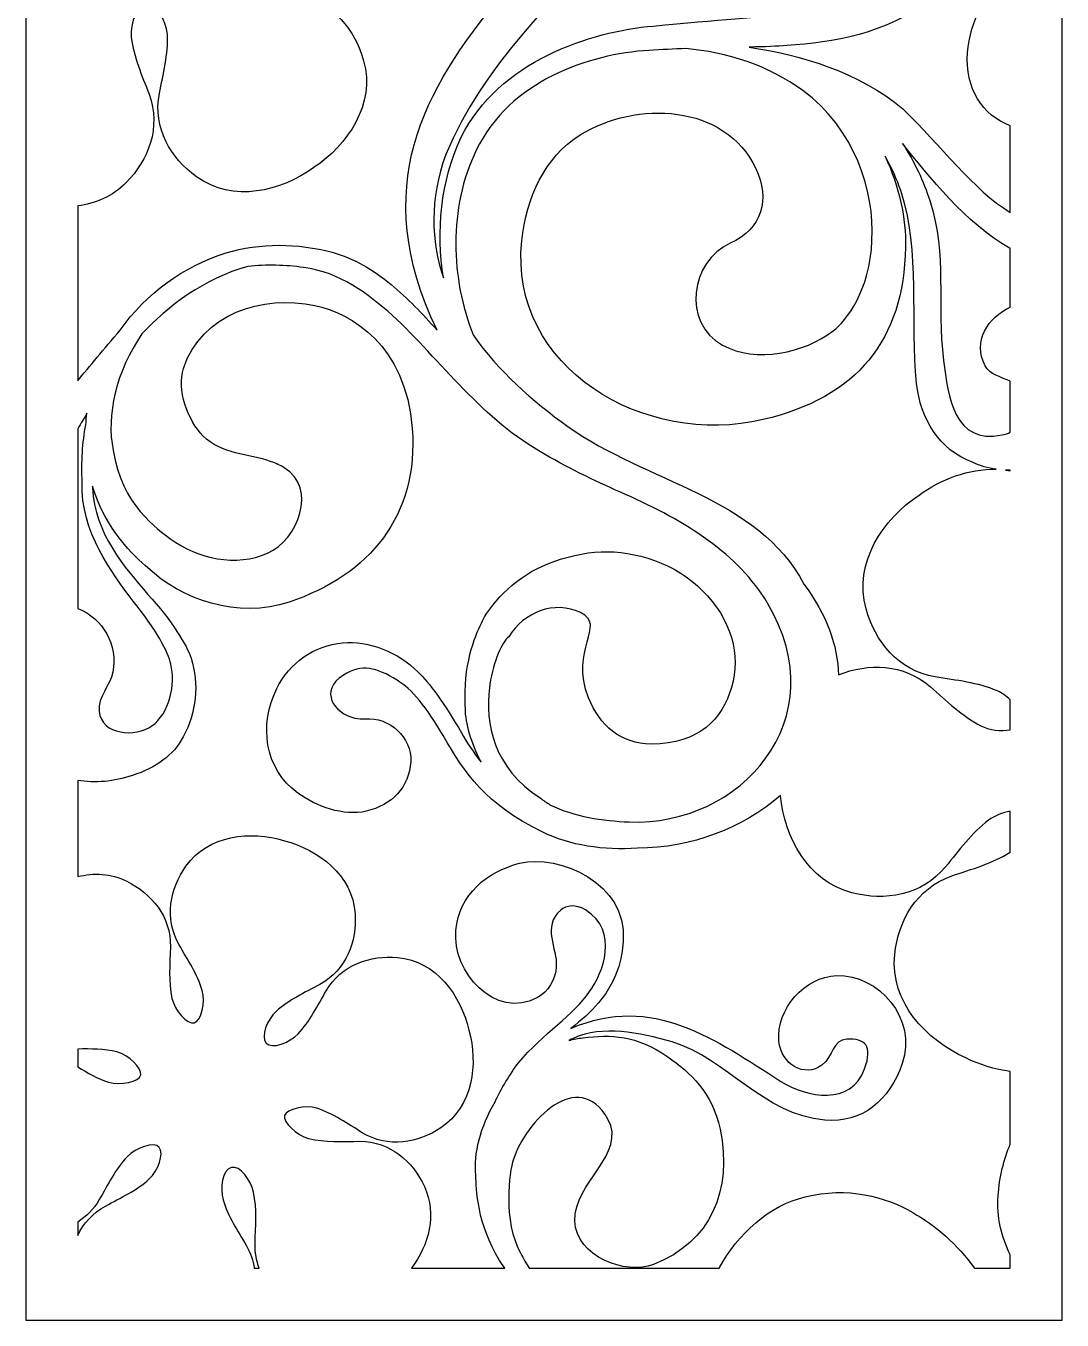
# Model space of a CAD drawing. Header units: centimetres. Extents: x 15.78 to 18.74, y -0.87 to 9.
# Drawn here: x 15.776 to 18.737, y -0.87 to 2.828 of the extents above; entities that cross this region are included whole.
import ezdxf

# ---------------------------------------------------------------- set-up
doc = ezdxf.new("R2010")
doc.units = ezdxf.units.CM
doc.header["$MEASUREMENT"] = 0
doc.layers.add('layer 1', color=7, linetype='Continuous')

msp = doc.modelspace()

# ---------------------------------------------------------------- linework, layer by layer
at = {"layer": 'layer 1', "color": 250, "lineweight": 30}
for points, knots in [([(15.77574, 9.00077), (15.77574, 9.00077), (18.73702, 9.00077), (18.73702, 9.00077), (18.73702, 9.00077), (18.73702, 9.00077), (18.73702, -0.87015), (18.73702, -0.87015), (18.73702, -0.87015), (18.73702, -0.87015), (15.77574, -0.87015), (15.77574, -0.87015), (15.77574, -0.87015), (15.77574, -0.87015), (15.77574, 9.00077), (15.77574, 9.00077)], [0, 0, 0, 0, 0.2, 0.2, 0.2, 0.2, 0.4, 0.4, 0.4, 0.4, 0.6, 0.6, 0.6, 0.6, 1, 1, 1, 1]), ([(15.92381, 1.81366), (15.92381, 1.81366), (15.92381, 2.31336), (15.92381, 2.31336), (15.92381, 2.31336), (15.97458, 2.31964), (16.02303, 2.34009), (16.06231, 2.3799), (16.06231, 2.3799), (16.12592, 2.44434), (16.1627, 2.53745), (16.12761, 2.6321), (16.12761, 2.6321), (16.10791, 2.68538), (16.08342, 2.73867), (16.07699, 2.79472), (16.07699, 2.79472), (16.07243, 2.83479), (16.09786, 2.89397), (16.12064, 2.89533), (16.12064, 2.89533), (16.14342, 2.89673), (16.17816, 2.84354), (16.18027, 2.80329), (16.18027, 2.80329), (16.18324, 2.74698), (16.16785, 2.69035), (16.15715, 2.63463), (16.15715, 2.63463), (16.13823, 2.53542), (16.18986, 2.44972), (16.26316, 2.39661), (16.26316, 2.39661), (16.36812, 2.32065), (16.5044, 2.35521), (16.59893, 2.42278), (16.59893, 2.42278), (16.69531, 2.48765), (16.77537, 2.60324), (16.74102, 2.72807), (16.74102, 2.72807), (16.71695, 2.81539), (16.65483, 2.89375), (16.55528, 2.91075), (16.55528, 2.91075), (16.49928, 2.92024), (16.44086, 2.92573), (16.38913, 2.94825), (16.38913, 2.94825), (16.35215, 2.96425), (16.30998, 3.01059), (16.32381, 3.03634), (16.32381, 3.03634), (16.33764, 3.062), (16.39734, 3.0602), (16.43333, 3.04191), (16.43333, 3.04191), (16.4836, 3.01637), (16.52497, 2.97467), (16.56787, 2.93762), (16.56787, 2.93762), (16.64427, 2.8716), (16.7444, 2.87343), (16.82702, 2.91034), (16.82702, 2.91034), (16.94524, 2.96326), (16.98348, 3.09857), (16.97222, 3.2142), (16.97222, 3.2142), (16.96427, 3.33012), (16.90419, 3.45724), (16.77882, 3.48995), (16.77882, 3.48995), (16.73879, 3.50037), (16.69639, 3.50296), (16.65599, 3.49529), (16.65599, 3.49529), (16.68464, 3.52827), (16.71639, 3.57196), (16.73778, 3.60205), (16.73778, 3.60205), (16.81156, 3.70575), (16.97194, 3.80943), (17.10832, 3.79053), (17.10832, 3.79053), (17.16325, 3.78292), (17.22243, 3.76178), (17.24951, 3.70899), (17.24951, 3.70899), (17.2725, 3.66419), (17.25081, 3.59523), (17.19617, 3.58511), (17.19617, 3.58511), (17.13316, 3.57345), (17.04002, 3.59034), (16.99528, 3.5032), (16.99528, 3.5032), (16.95571, 3.42618), (16.99379, 3.35127), (17.05001, 3.29649), (17.05001, 3.29649), (17.11456, 3.23362), (17.2712, 3.22473), (17.37564, 3.2987), (17.37564, 3.2987), (17.48998, 3.37968), (17.52402, 3.54828), (17.46385, 3.66884), (17.46385, 3.66884), (17.42996, 3.73673), (17.37921, 3.79249), (17.31321, 3.83039), (17.31321, 3.83039), (17.14744, 3.92561), (16.96143, 3.88517), (16.81959, 3.76915), (16.81959, 3.76915), (16.7368, 3.70148), (16.68983, 3.60152), (16.63257, 3.51498), (16.63257, 3.51498), (16.62541, 3.50415), (16.61882, 3.49324), (16.61229, 3.48248), (16.61229, 3.48248), (16.5809, 3.46972), (16.55194, 3.44947), (16.52783, 3.4204), (16.52783, 3.4204), (16.49153, 3.37668), (16.45762, 3.3288), (16.41228, 3.2952), (16.41228, 3.2952), (16.37986, 3.27128), (16.31901, 3.26278), (16.30335, 3.28269), (16.30335, 3.28269), (16.2876, 3.30263), (16.31943, 3.35838), (16.35325, 3.38036), (16.35325, 3.38036), (16.40049, 3.41109), (16.45725, 3.4261), (16.51087, 3.44476), (16.51087, 3.44476), (16.60624, 3.47788), (16.65472, 3.5655), (16.66399, 3.65555), (16.66399, 3.65555), (16.6773, 3.78435), (16.57922, 3.88514), (16.47345, 3.93322), (16.47345, 3.93322), (16.36911, 3.98425), (16.22896, 3.99581), (16.13797, 3.90366), (16.13797, 3.90366), (16.07445, 3.83915), (16.03765, 3.74608), (16.07269, 3.65143), (16.07269, 3.65143), (16.09245, 3.59818), (16.11692, 3.54486), (16.12333, 3.48885), (16.12333, 3.48885), (16.12787, 3.44873), (16.10214, 3.39217), (16.07964, 3.3882), (16.07964, 3.3882), (16.0572, 3.38422), (16.0222, 3.43998), (16.02004, 3.48023), (16.02004, 3.48023), (16.01708, 3.53653), (16.03246, 3.59318), (16.04314, 3.64896), (16.04314, 3.64896), (16.06212, 3.74811), (16.01045, 3.83389), (15.93715, 3.88696), (15.93715, 3.88696), (15.93276, 3.89014), (15.9283, 3.89311), (15.92381, 3.89591), (15.92381, 3.89591), (15.92381, 3.89591), (15.92381, 4.02152), (15.92381, 4.02152), (15.92381, 4.02152), (15.94112, 4.02171), (15.95868, 4.02359), (15.97633, 4.02729), (15.97633, 4.02729), (16.04413, 4.04306), (16.11096, 4.08184), (16.14706, 4.12688), (16.14706, 4.12688), (16.16905, 4.15035), (16.21094, 4.21526), (16.23424, 4.30348), (16.23424, 4.30348), (16.26197, 4.40849), (16.30376, 4.5046), (16.35388, 4.60073), (16.35388, 4.60073), (16.36069, 4.6138), (16.36903, 4.62665), (16.37855, 4.63921), (16.37855, 4.63921), (16.37319, 4.63008), (16.36818, 4.62082), (16.36356, 4.61144), (16.36356, 4.61144), (16.30185, 4.48598), (16.29016, 4.35377), (16.35704, 4.22745), (16.35704, 4.22745), (16.41657, 4.115), (16.53032, 4.03982), (16.66197, 4.03844), (16.66197, 4.03844), (16.75493, 4.03744), (16.84487, 4.06277), (16.90905, 4.13426), (16.90905, 4.13426), (16.97903, 4.21224), (17.026, 4.35162), (16.98278, 4.45257), (16.98278, 4.45257), (16.95805, 4.51032), (16.87643, 4.547), (16.81526, 4.50753), (16.81526, 4.50753), (16.77015, 4.47843), (16.78019, 4.40601), (16.70212, 4.43105), (16.70212, 4.43105), (16.69783, 4.43242), (16.69346, 4.43421), (16.68904, 4.43637), (16.68904, 4.43637), (16.55102, 4.50393), (16.64269, 4.64574), (16.71661, 4.71892), (16.71661, 4.71892), (16.81659, 4.81791), (16.95163, 4.8315), (17.08536, 4.83961), (17.08536, 4.83961), (17.13727, 4.84276), (17.26966, 4.83267), (17.41644, 4.7425), (17.41644, 4.7425), (17.48837, 4.69867), (17.56131, 4.63217), (17.62265, 4.54942), (17.62265, 4.54942), (17.69879, 4.42255), (17.74876, 4.27148), (17.76162, 4.11797), (17.76162, 4.11797), (17.76168, 4.11645), (17.76165, 4.11498), (17.76171, 4.11347), (17.76171, 4.11347), (17.73362, 4.31029), (17.64348, 4.49488), (17.41916, 4.52145), (17.41916, 4.52145), (17.29856, 4.53571), (17.18106, 4.50326), (17.09532, 4.40972), (17.09532, 4.40972), (17.02096, 4.32862), (17.01428, 4.19378), (17.05798, 4.08632), (17.05798, 4.08632), (17.12717, 3.91621), (17.44222, 3.93288), (17.48418, 4.12113), (17.48418, 4.12113), (17.49101, 4.15179), (17.48982, 4.20225), (17.46157, 4.22456), (17.46157, 4.22456), (17.43763, 4.24346), (17.40909, 4.22887), (17.37999, 4.2299), (17.37999, 4.2299), (17.35759, 4.23068), (17.33961, 4.23607), (17.32575, 4.24462), (17.32575, 4.24462), (17.25638, 4.28739), (17.28936, 4.4091), (17.3838, 4.42779), (17.3838, 4.42779), (17.43723, 4.44059), (17.50143, 4.41562), (17.54426, 4.38796), (17.54426, 4.38796), (17.57039, 4.37574), (17.6287, 4.32847), (17.66828, 4.24113), (17.66828, 4.24113), (17.70694, 4.1518), (17.7279, 4.02429), (17.73818, 3.89589), (17.73818, 3.89589), (17.73912, 3.88002), (17.73943, 3.86434), (17.73918, 3.84885), (17.73918, 3.84885), (17.57105, 3.06024), (16.56014, 2.77708), (16.95074, 1.95791), (16.95074, 1.95791), (16.90984, 2.00459), (16.86695, 2.04952), (16.8193, 2.08881), (16.8193, 2.08881), (16.76976, 2.12964), (16.71296, 2.16418), (16.65059, 2.18101), (16.65059, 2.18101), (16.5541, 2.20705), (16.44401, 2.20798), (16.34825, 2.17879), (16.34825, 2.17879), (16.22592, 2.14148), (16.11837, 2.06192), (16.04513, 1.95824), (16.04513, 1.95824), (15.99805, 1.90378), (15.95804, 1.85447), (15.92381, 1.81366)], [0, 0, 0, 0, 0.0117647, 0.0117647, 0.0117647, 0.0117647, 0.0235294, 0.0235294, 0.0235294, 0.0235294, 0.0352941, 0.0352941, 0.0352941, 0.0352941, 0.0470588, 0.0470588, 0.0470588, 0.0470588, 0.0588235, 0.0588235, 0.0588235, 0.0588235, 0.0705882, 0.0705882, 0.0705882, 0.0705882, 0.0823529, 0.0823529, 0.0823529, 0.0823529, 0.0941176, 0.0941176, 0.0941176, 0.0941176, 0.1058824, 0.1058824, 0.1058824, 0.1058824, 0.1176471, 0.1176471, 0.1176471, 0.1176471, 0.1294118, 0.1294118, 0.1294118, 0.1294118, 0.1411765, 0.1411765, 0.1411765, 0.1411765, 0.1529412, 0.1529412, 0.1529412, 0.1529412, 0.1647059, 0.1647059, 0.1647059, 0.1647059, 0.1764706, 0.1764706, 0.1764706, 0.1764706, 0.1882353, 0.1882353, 0.1882353, 0.1882353, 0.2, 0.2, 0.2, 0.2, 0.2117647, 0.2117647, 0.2117647, 0.2117647, 0.2235294, 0.2235294, 0.2235294, 0.2235294, 0.2352941, 0.2352941, 0.2352941, 0.2352941, 0.2470588, 0.2470588, 0.2470588, 0.2470588, 0.2588235, 0.2588235, 0.2588235, 0.2588235, 0.2705882, 0.2705882, 0.2705882, 0.2705882, 0.2823529, 0.2823529, 0.2823529, 0.2823529, 0.2941176, 0.2941176, 0.2941176, 0.2941176, 0.3058824, 0.3058824, 0.3058824, 0.3058824, 0.3176471, 0.3176471, 0.3176471, 0.3176471, 0.3294118, 0.3294118, 0.3294118, 0.3294118, 0.3411765, 0.3411765, 0.3411765, 0.3411765, 0.3529412, 0.3529412, 0.3529412, 0.3529412, 0.3647059, 0.3647059, 0.3647059, 0.3647059, 0.3764706, 0.3764706, 0.3764706, 0.3764706, 0.3882353, 0.3882353, 0.3882353, 0.3882353, 0.4, 0.4, 0.4, 0.4, 0.4117647, 0.4117647, 0.4117647, 0.4117647, 0.4235294, 0.4235294, 0.4235294, 0.4235294, 0.4352941, 0.4352941, 0.4352941, 0.4352941, 0.4470588, 0.4470588, 0.4470588, 0.4470588, 0.4588235, 0.4588235, 0.4588235, 0.4588235, 0.4705882, 0.4705882, 0.4705882, 0.4705882, 0.4823529, 0.4823529, 0.4823529, 0.4823529, 0.4941176, 0.4941176, 0.4941176, 0.4941176, 0.5058824, 0.5058824, 0.5058824, 0.5058824, 0.5176471, 0.5176471, 0.5176471, 0.5176471, 0.5294118, 0.5294118, 0.5294118, 0.5294118, 0.5411765, 0.5411765, 0.5411765, 0.5411765, 0.5529412, 0.5529412, 0.5529412, 0.5529412, 0.5647059, 0.5647059, 0.5647059, 0.5647059, 0.5764706, 0.5764706, 0.5764706, 0.5764706, 0.5882353, 0.5882353, 0.5882353, 0.5882353, 0.6, 0.6, 0.6, 0.6, 0.6117647, 0.6117647, 0.6117647, 0.6117647, 0.6235294, 0.6235294, 0.6235294, 0.6235294, 0.6352941, 0.6352941, 0.6352941, 0.6352941, 0.6470588, 0.6470588, 0.6470588, 0.6470588, 0.6588235, 0.6588235, 0.6588235, 0.6588235, 0.6705882, 0.6705882, 0.6705882, 0.6705882, 0.6823529, 0.6823529, 0.6823529, 0.6823529, 0.6941176, 0.6941176, 0.6941176, 0.6941176, 0.7058824, 0.7058824, 0.7058824, 0.7058824, 0.7176471, 0.7176471, 0.7176471, 0.7176471, 0.7294118, 0.7294118, 0.7294118, 0.7294118, 0.7411765, 0.7411765, 0.7411765, 0.7411765, 0.7529412, 0.7529412, 0.7529412, 0.7529412, 0.7647059, 0.7647059, 0.7647059, 0.7647059, 0.7764706, 0.7764706, 0.7764706, 0.7764706, 0.7882353, 0.7882353, 0.7882353, 0.7882353, 0.8, 0.8, 0.8, 0.8, 0.8117647, 0.8117647, 0.8117647, 0.8117647, 0.8235294, 0.8235294, 0.8235294, 0.8235294, 0.8352941, 0.8352941, 0.8352941, 0.8352941, 0.8470588, 0.8470588, 0.8470588, 0.8470588, 0.8588235, 0.8588235, 0.8588235, 0.8588235, 0.8705882, 0.8705882, 0.8705882, 0.8705882, 0.8823529, 0.8823529, 0.8823529, 0.8823529, 0.8941176, 0.8941176, 0.8941176, 0.8941176, 0.9058824, 0.9058824, 0.9058824, 0.9058824, 0.9176471, 0.9176471, 0.9176471, 0.9176471, 0.9294118, 0.9294118, 0.9294118, 0.9294118, 0.9411765, 0.9411765, 0.9411765, 0.9411765, 0.9529412, 0.9529412, 0.9529412, 0.9529412, 0.9647059, 0.9647059, 0.9647059, 0.9647059, 0.9764706, 0.9764706, 0.9764706, 0.9764706, 1, 1, 1, 1]), ([(18.58895, 3.8455), (18.58895, 3.8455), (18.58895, 2.9828), (18.58895, 2.9828), (18.58895, 2.9828), (18.51956, 2.92682), (18.47435, 2.84304), (18.46696, 2.75099), (18.46696, 2.75099), (18.45878, 2.64914), (18.51037, 2.5717), (18.58895, 2.54214), (18.58895, 2.54214), (18.58895, 2.54214), (18.58895, 2.29477), (18.58895, 2.29477), (18.58895, 2.29477), (18.48333, 2.35792), (18.39138, 2.48602), (18.28196, 2.59049), (18.28196, 2.59049), (18.15531, 2.69608), (17.99189, 2.74455), (17.84248, 2.76686), (17.84248, 2.76686), (17.84248, 2.76686), (17.84229, 2.76691), (17.84229, 2.76691), (17.84229, 2.76691), (17.88713, 2.76785), (17.92386, 2.76905), (17.95017, 2.77182), (17.95017, 2.77182), (18.08207, 2.77882), (18.23436, 2.80647), (18.35611, 2.89838), (18.35611, 2.89838), (18.4763, 2.98758), (18.54889, 3.12662), (18.56845, 3.25244), (18.56845, 3.25244), (18.58404, 3.34076), (18.57348, 3.45372), (18.5026, 3.55582), (18.5026, 3.55582), (18.43592, 3.65982), (18.28984, 3.72084), (18.16415, 3.71852), (18.16415, 3.71852), (17.98211, 3.71516), (17.79642, 3.55579), (17.82485, 3.37741), (17.82485, 3.37741), (17.83804, 3.29465), (17.9151, 3.23124), (17.99514, 3.23382), (17.99514, 3.23382), (18.09866, 3.23715), (18.12759, 3.27715), (18.19694, 3.29722), (18.19694, 3.29722), (18.2485, 3.31217), (18.29452, 3.30784), (18.31869, 3.2495), (18.31869, 3.2495), (18.3538, 3.16482), (18.2993, 3.03806), (18.23707, 2.9803), (18.23707, 2.9803), (18.1589, 2.90777), (18.03761, 2.87917), (17.94058, 2.86357), (17.94058, 2.86357), (17.88598, 2.85176), (17.75151, 2.84561), (17.56875, 2.82719), (17.56875, 2.82719), (17.39016, 2.81194), (17.12635, 2.72702), (17.02008, 2.5092), (17.02008, 2.5092), (16.96016, 2.38329), (16.94802, 2.23976), (16.96904, 2.10785), (16.96904, 2.10785), (16.93332, 2.21369), (16.92951, 2.33123), (16.97548, 2.45998), (16.97548, 2.45998), (17.19038, 2.97174), (17.77237, 3.18867), (17.85016, 3.85582), (17.85016, 3.85582), (17.90233, 4.00183), (17.96424, 4.14364), (18.06681, 4.26086), (18.06681, 4.26086), (18.13675, 4.34265), (18.27391, 4.37304), (18.31184, 4.37463), (18.31184, 4.37463), (18.4249, 4.37934), (18.62572, 4.29367), (18.51362, 4.16187), (18.51362, 4.16187), (18.43958, 4.07482), (18.30997, 4.19019), (18.20822, 4.14853), (18.20822, 4.14853), (18.11366, 4.10982), (18.11342, 3.95765), (18.17053, 3.89416), (18.17053, 3.89416), (18.28475, 3.76721), (18.44007, 3.75626), (18.58895, 3.8455)], [0, 0, 0, 0, 0.0333333, 0.0333333, 0.0333333, 0.0333333, 0.0666667, 0.0666667, 0.0666667, 0.0666667, 0.1, 0.1, 0.1, 0.1, 0.1333333, 0.1333333, 0.1333333, 0.1333333, 0.1666667, 0.1666667, 0.1666667, 0.1666667, 0.2, 0.2, 0.2, 0.2, 0.2333333, 0.2333333, 0.2333333, 0.2333333, 0.2666667, 0.2666667, 0.2666667, 0.2666667, 0.3, 0.3, 0.3, 0.3, 0.3333333, 0.3333333, 0.3333333, 0.3333333, 0.3666667, 0.3666667, 0.3666667, 0.3666667, 0.4, 0.4, 0.4, 0.4, 0.4333333, 0.4333333, 0.4333333, 0.4333333, 0.4666667, 0.4666667, 0.4666667, 0.4666667, 0.5, 0.5, 0.5, 0.5, 0.5333333, 0.5333333, 0.5333333, 0.5333333, 0.5666667, 0.5666667, 0.5666667, 0.5666667, 0.6, 0.6, 0.6, 0.6, 0.6333333, 0.6333333, 0.6333333, 0.6333333, 0.6666667, 0.6666667, 0.6666667, 0.6666667, 0.7, 0.7, 0.7, 0.7, 0.7333333, 0.7333333, 0.7333333, 0.7333333, 0.7666667, 0.7666667, 0.7666667, 0.7666667, 0.8, 0.8, 0.8, 0.8, 0.8333333, 0.8333333, 0.8333333, 0.8333333, 0.8666667, 0.8666667, 0.8666667, 0.8666667, 0.9, 0.9, 0.9, 0.9, 0.9333333, 0.9333333, 0.9333333, 0.9333333, 1, 1, 1, 1]), ([(18.58895, 0.90221), (18.58895, 0.90221), (18.58895, 0.81652), (18.58895, 0.81652), (18.58895, 0.81652), (18.56323, 0.81169), (18.52862, 0.81564), (18.50441, 0.82793), (18.50441, 0.82793), (18.45094, 0.85516), (18.40681, 0.89948), (18.36109, 0.93906), (18.36109, 0.93906), (18.28363, 1.00599), (18.18334, 1.00742), (18.09796, 0.97342), (18.09796, 0.97342), (18.09529, 1.05711), (18.06499, 1.14527), (17.99909, 1.23263), (17.99909, 1.23263), (17.86795, 1.48204), (17.54883, 1.52317), (17.3245, 1.68326), (17.3245, 1.68326), (17.22323, 1.75553), (17.12513, 1.84283), (17.05358, 1.94449), (17.05358, 1.94449), (16.99074, 2.10534), (16.98185, 2.30687), (17.06295, 2.47227), (17.06295, 2.47227), (17.15828, 2.67127), (17.3853, 2.74713), (17.55574, 2.75773), (17.55574, 2.75773), (17.59253, 2.75994), (17.62797, 2.7615), (17.6617, 2.76268), (17.6617, 2.76268), (17.77881, 2.75307), (17.89934, 2.7137), (17.99601, 2.6427), (17.99601, 2.6427), (18.14354, 2.53465), (18.20146, 2.35795), (18.19362, 2.21461), (18.19362, 2.21461), (18.18779, 2.07083), (18.12015, 1.98457), (18.08286, 1.95602), (18.08286, 1.95602), (18.00094, 1.89329), (17.86207, 1.86305), (17.76678, 1.91526), (17.76678, 1.91526), (17.65004, 1.9792), (17.67533, 2.15592), (17.78803, 2.20633), (17.78803, 2.20633), (17.88086, 2.24786), (17.90255, 2.33273), (17.86165, 2.41981), (17.86165, 2.41981), (17.77439, 2.60565), (17.51915, 2.61531), (17.35997, 2.51608), (17.35997, 2.51608), (17.25779, 2.45238), (17.20518, 2.33618), (17.19275, 2.21393), (17.19275, 2.21393), (17.1556, 1.84876), (17.54632, 1.62235), (17.88235, 1.70261), (17.88235, 1.70261), (18.1518, 1.76697), (18.28369, 1.92801), (18.28962, 2.19584), (18.28962, 2.19584), (18.2914, 2.27621), (18.27195, 2.36898), (18.23087, 2.45545), (18.23087, 2.45545), (18.25026, 2.42137), (18.26565, 2.38781), (18.27589, 2.35712), (18.27589, 2.35712), (18.33411, 2.18254), (18.30209, 1.98542), (18.32123, 1.80625), (18.32123, 1.80625), (18.33206, 1.70483), (18.38431, 1.6171), (18.48261, 1.5799), (18.48261, 1.5799), (18.50294, 1.57), (18.5254, 1.56381), (18.54859, 1.5608), (18.54859, 1.5608), (18.47037, 1.56304), (18.39063, 1.53192), (18.32809, 1.4872), (18.32809, 1.4872), (18.2254, 1.41816), (18.14017, 1.29511), (18.17675, 1.16211), (18.17675, 1.16211), (18.20236, 1.06916), (18.26852, 0.98565), (18.37456, 0.96763), (18.37456, 0.96763), (18.43417, 0.95752), (18.49638, 0.95167), (18.55147, 0.9277), (18.55147, 0.9277), (18.56417, 0.92219), (18.57736, 0.91297), (18.58895, 0.90221)], [0, 0, 0, 0, 0.0322581, 0.0322581, 0.0322581, 0.0322581, 0.0645161, 0.0645161, 0.0645161, 0.0645161, 0.0967742, 0.0967742, 0.0967742, 0.0967742, 0.1290323, 0.1290323, 0.1290323, 0.1290323, 0.1612903, 0.1612903, 0.1612903, 0.1612903, 0.1935484, 0.1935484, 0.1935484, 0.1935484, 0.2258065, 0.2258065, 0.2258065, 0.2258065, 0.2580645, 0.2580645, 0.2580645, 0.2580645, 0.2903226, 0.2903226, 0.2903226, 0.2903226, 0.3225806, 0.3225806, 0.3225806, 0.3225806, 0.3548387, 0.3548387, 0.3548387, 0.3548387, 0.3870968, 0.3870968, 0.3870968, 0.3870968, 0.4193548, 0.4193548, 0.4193548, 0.4193548, 0.4516129, 0.4516129, 0.4516129, 0.4516129, 0.483871, 0.483871, 0.483871, 0.483871, 0.516129, 0.516129, 0.516129, 0.516129, 0.5483871, 0.5483871, 0.5483871, 0.5483871, 0.5806452, 0.5806452, 0.5806452, 0.5806452, 0.6129032, 0.6129032, 0.6129032, 0.6129032, 0.6451613, 0.6451613, 0.6451613, 0.6451613, 0.6774194, 0.6774194, 0.6774194, 0.6774194, 0.7096774, 0.7096774, 0.7096774, 0.7096774, 0.7419355, 0.7419355, 0.7419355, 0.7419355, 0.7741935, 0.7741935, 0.7741935, 0.7741935, 0.8064516, 0.8064516, 0.8064516, 0.8064516, 0.8387097, 0.8387097, 0.8387097, 0.8387097, 0.8709677, 0.8709677, 0.8709677, 0.8709677, 0.9032258, 0.9032258, 0.9032258, 0.9032258, 0.9354839, 0.9354839, 0.9354839, 0.9354839, 1, 1, 1, 1]), ([(18.58895, 2.19135), (18.58895, 2.19135), (18.58895, 2.0243), (18.58895, 2.0243), (18.58895, 2.0243), (18.52631, 1.99561), (18.47997, 1.92633), (18.51694, 1.85668), (18.51694, 1.85668), (18.53082, 1.83049), (18.56058, 1.82574), (18.58667, 1.81303), (18.58667, 1.81303), (18.58743, 1.81266), (18.5882, 1.8123), (18.58895, 1.81191), (18.58895, 1.81191), (18.58895, 1.81191), (18.58895, 1.66686), (18.58895, 1.66686), (18.58895, 1.66686), (18.58179, 1.66326), (18.57395, 1.66048), (18.56547, 1.65874), (18.56547, 1.65874), (18.4283, 1.63065), (18.41135, 1.76725), (18.39812, 1.87194), (18.39812, 1.87194), (18.37718, 2.03764), (18.41017, 2.16847), (18.35877, 2.32886), (18.35877, 2.32886), (18.3413, 2.38334), (18.31555, 2.43927), (18.28081, 2.49164), (18.28081, 2.49164), (18.35764, 2.39787), (18.4594, 2.2645), (18.58895, 2.19135)], [0, 0, 0, 0, 0.0909091, 0.0909091, 0.0909091, 0.0909091, 0.1818182, 0.1818182, 0.1818182, 0.1818182, 0.2727273, 0.2727273, 0.2727273, 0.2727273, 0.3636364, 0.3636364, 0.3636364, 0.3636364, 0.4545455, 0.4545455, 0.4545455, 0.4545455, 0.5454545, 0.5454545, 0.5454545, 0.5454545, 0.6363636, 0.6363636, 0.6363636, 0.6363636, 0.7272727, 0.7272727, 0.7272727, 0.7272727, 0.8181818, 0.8181818, 0.8181818, 0.8181818, 1, 1, 1, 1]), ([(18.58895, 0.58408), (18.58895, 0.58408), (18.58895, 0.46705), (18.58895, 0.46705), (18.58895, 0.46705), (18.53875, 0.43462), (18.47862, 0.41872), (18.42182, 0.39895), (18.42182, 0.39895), (18.32021, 0.36368), (18.2687, 0.27042), (18.25876, 0.17453), (18.25876, 0.17453), (18.24464, 0.03734), (18.34905, -0.06996), (18.46171, -0.1211), (18.46171, -0.1211), (18.50075, -0.14021), (18.54446, -0.15411), (18.58895, -0.15987), (18.58895, -0.15987), (18.58895, -0.15987), (18.58895, -0.36728), (18.58895, -0.36728), (18.58895, -0.36728), (18.57002, -0.4113), (18.55785, -0.46081), (18.55414, -0.51536), (18.55414, -0.51536), (18.55009, -0.57477), (18.5629, -0.63253), (18.58895, -0.68346), (18.58895, -0.68346), (18.58895, -0.68346), (18.58895, -0.72209), (18.58895, -0.72209), (18.58895, -0.72209), (18.58895, -0.72209), (18.48684, -0.72209), (18.48684, -0.72209), (18.48684, -0.72209), (18.43761, -0.65407), (18.3749, -0.59916), (18.31008, -0.56279), (18.31008, -0.56279), (18.2328, -0.51733), (18.12324, -0.48766), (18.00282, -0.51837), (18.00282, -0.51837), (17.90142, -0.54026), (17.80883, -0.62522), (17.75701, -0.72209), (17.75701, -0.72209), (17.75701, -0.72209), (17.21427, -0.72209), (17.21427, -0.72209), (17.21427, -0.72209), (17.20575, -0.70836), (17.19761, -0.69435), (17.18987, -0.68), (17.18987, -0.68), (17.13769, -0.58584), (17.1572, -0.44672), (17.169, -0.41062), (17.169, -0.41062), (17.20412, -0.30309), (17.35465, -0.1449), (17.43896, -0.29602), (17.43896, -0.29602), (17.49458, -0.39582), (17.34113, -0.4769), (17.34459, -0.5868), (17.34459, -0.5868), (17.34775, -0.68896), (17.49024, -0.74237), (17.56967, -0.71107), (17.56967, -0.71107), (17.73222, -0.64708), (17.79607, -0.50028), (17.75936, -0.32436), (17.75936, -0.32436), (17.7377, -0.22075), (17.67422, -0.16183), (17.61017, -0.11784), (17.61017, -0.11784), (17.5191, -0.0552), (17.44847, -0.05408), (17.36766, -0.0635), (17.36766, -0.0635), (17.35383, -0.0651), (17.34032, -0.06779), (17.32718, -0.07142), (17.32718, -0.07142), (17.33204, -0.06897), (17.33693, -0.06666), (17.34182, -0.06451), (17.34182, -0.06451), (17.42274, -0.02826), (17.52807, -0.04683), (17.62261, -0.07554), (17.62261, -0.07554), (17.77999, -0.12334), (17.88312, -0.28397), (18.05888, -0.29875), (18.05888, -0.29875), (18.16593, -0.30778), (18.24331, -0.24325), (18.28025, -0.13671), (18.28025, -0.13671), (18.32456, -0.00909), (18.21155, 0.11883), (18.0929, 0.11425), (18.0929, 0.11425), (18.00173, 0.11075), (17.91964, 0.01963), (17.92788, -0.07298), (17.92788, -0.07298), (17.93378, -0.13942), (18.00103, -0.17883), (18.05054, -0.14142), (18.05054, -0.14142), (18.08324, -0.11681), (18.08092, -0.06898), (18.12176, -0.06747), (18.12176, -0.06747), (18.17519, -0.06545), (18.19639, -0.08514), (18.17258, -0.15242), (18.17258, -0.15242), (18.13506, -0.25792), (18.00795, -0.23503), (17.93348, -0.18799), (17.93348, -0.18799), (17.74607, -0.06959), (17.56833, 0.06457), (17.33347, -0.03672), (17.33347, -0.03672), (17.36274, -0.01357), (17.3903, 0.01002), (17.4122, 0.03678), (17.4122, 0.03678), (17.47296, 0.10668), (17.48157, 0.18205), (17.48264, 0.21725), (17.48264, 0.21725), (17.49467, 0.37435), (17.30074, 0.46427), (17.18654, 0.43515), (17.18654, 0.43515), (17.09418, 0.41158), (17.01399, 0.3465), (17.00447, 0.24307), (17.00447, 0.24307), (16.99376, 0.12646), (17.11519, -0.01419), (17.23782, 0.05139), (17.23782, 0.05139), (17.26749, 0.06724), (17.28946, 0.10352), (17.29154, 0.13953), (17.29154, 0.13953), (17.29462, 0.19265), (17.24918, 0.25317), (17.30418, 0.30149), (17.30418, 0.30149), (17.3193, 0.31477), (17.34753, 0.31884), (17.37478, 0.30193), (17.37478, 0.30193), (17.47315, 0.24103), (17.42407, 0.12043), (17.38665, 0.06869), (17.38665, 0.06869), (17.34305, 0.0032), (17.25233, -0.05244), (17.18403, -0.13452), (17.18403, -0.13452), (17.15791, -0.16937), (17.13476, -0.2073), (17.11654, -0.24635), (17.11654, -0.24635), (17.07508, -0.31707), (17.05457, -0.39533), (17.06172, -0.45634), (17.06172, -0.45634), (17.06252, -0.49483), (17.06486, -0.59556), (17.12941, -0.69939), (17.12941, -0.69939), (17.13416, -0.70703), (17.13903, -0.71459), (17.14401, -0.72209), (17.14401, -0.72209), (17.14401, -0.72209), (16.8779, -0.72209), (16.8779, -0.72209), (16.8779, -0.72209), (16.92668, -0.65547), (16.95202, -0.56919), (16.91445, -0.48825), (16.91445, -0.48825), (16.88152, -0.41735), (16.81739, -0.35944), (16.7302, -0.35928), (16.7302, -0.35928), (16.68116, -0.35917), (16.63062, -0.36287), (16.58335, -0.3511), (16.58335, -0.3511), (16.54959, -0.3427), (16.5094, -0.30426), (16.51514, -0.28543), (16.51514, -0.28543), (16.5209, -0.26658), (16.57441, -0.25457), (16.60758, -0.26496), (16.60758, -0.26496), (16.65405, -0.27963), (16.69523, -0.30918), (16.73708, -0.33467), (16.73708, -0.33467), (16.81161, -0.37993), (16.89654, -0.36403), (16.96158, -0.32077), (16.96158, -0.32077), (17.05473, -0.25878), (17.06792, -0.13813), (17.04183, -0.04127), (17.04183, -0.04127), (17.01846, 0.05627), (16.94916, 0.15591), (16.83781, 0.16584), (16.83781, 0.16584), (16.75995, 0.17276), (16.67782, 0.14619), (16.63401, 0.07079), (16.63401, 0.07079), (16.60939, 0.02836), (16.58729, -0.01726), (16.55348, -0.05235), (16.55348, -0.05235), (16.52932, -0.07732), (16.47919, -0.09745), (16.46251, -0.07855), (16.46251, -0.07855), (16.44593, -0.05958), (16.4654, -0.01183), (16.49109, 0.01177), (16.49109, 0.01177), (16.52691, 0.04464), (16.5731, 0.06554), (16.61607, 0.08907), (16.61607, 0.08907), (16.69254, 0.13092), (16.72131, 0.21249), (16.71635, 0.29041), (16.71635, 0.29041), (16.70926, 0.40206), (16.61137, 0.47382), (16.51446, 0.49962), (16.51446, 0.49962), (16.4183, 0.52821), (16.29732, 0.51802), (16.23302, 0.42653), (16.23302, 0.42653), (16.18817, 0.36256), (16.1701, 0.27803), (16.21351, 0.20249), (16.21351, 0.20249), (16.2379, 0.15993), (16.26638, 0.11802), (16.27983, 0.07123), (16.27983, 0.07123), (16.28939, 0.03781), (16.27784, -0.01402), (16.25702, -0.02066), (16.25702, -0.02066), (16.23617, -0.02742), (16.20069, 0.01518), (16.19312, 0.0492), (16.19312, 0.0492), (16.18254, 0.0967), (16.18754, 0.14713), (16.18867, 0.19614), (16.18867, 0.19614), (16.19065, 0.28327), (16.13444, 0.34892), (16.06439, 0.38358), (16.06439, 0.38358), (16.01819, 0.4065), (15.96965, 0.40845), (15.92381, 0.39691), (15.92381, 0.39691), (15.92381, 0.39691), (15.92381, 0.67191), (15.92381, 0.67191), (15.92381, 0.67191), (15.97356, 0.66383), (16.02653, 0.66797), (16.08018, 0.68585), (16.08018, 0.68585), (16.14848, 0.70861), (16.19614, 0.7423), (16.22554, 0.79652), (16.22554, 0.79652), (16.26269, 0.86505), (16.27161, 0.9468), (16.24771, 1.02123), (16.24771, 1.02123), (16.23641, 1.05641), (16.19321, 1.12927), (16.12371, 1.20361), (16.12371, 1.20361), (16.05962, 1.27949), (15.97193, 1.37668), (15.96632, 1.50784), (15.96632, 1.50784), (15.96614, 1.50929), (15.966, 1.51073), (15.96583, 1.51218), (15.96583, 1.51218), (16.00371, 1.38882), (16.08594, 1.31075), (16.12458, 1.27912), (16.12458, 1.27912), (16.21834, 1.18934), (16.38159, 1.13222), (16.528, 1.18127), (16.528, 1.18127), (16.758, 1.25833), (16.89895, 1.42927), (16.87981, 1.67773), (16.87981, 1.67773), (16.86151, 1.91553), (16.70529, 2.00656), (16.60195, 2.02882), (16.60195, 2.02882), (16.45142, 2.06127), (16.27717, 2.00459), (16.22605, 1.84889), (16.22605, 1.84889), (16.20636, 1.78894), (16.23868, 1.6999), (16.28166, 1.65672), (16.28166, 1.65672), (16.33535, 1.60275), (16.41105, 1.60585), (16.47698, 1.58247), (16.47698, 1.58247), (16.4898, 1.57791), (16.50227, 1.57235), (16.51413, 1.56519), (16.51413, 1.56519), (16.61001, 1.5072), (16.5534, 1.3592), (16.46656, 1.32087), (16.46656, 1.32087), (16.37705, 1.28137), (16.26641, 1.30494), (16.18986, 1.36134), (16.18986, 1.36134), (16.15365, 1.38802), (16.04827, 1.45996), (16.02534, 1.6153), (16.02534, 1.6153), (16.00461, 1.71436), (16.03384, 1.84101), (16.10755, 1.9476), (16.10755, 1.9476), (16.18095, 2.02647), (16.28565, 2.10668), (16.41024, 2.13996), (16.41024, 2.13996), (16.4632, 2.14633), (16.51804, 2.14454), (16.56898, 2.13716), (16.56898, 2.13716), (16.67457, 2.12369), (16.75167, 2.06213), (16.82335, 2.00056), (16.82335, 2.00056), (16.95953, 1.8734), (17.08566, 1.69606), (17.25807, 1.60441), (17.25807, 1.60441), (17.33464, 1.55793), (17.41544, 1.52186), (17.48905, 1.489), (17.48905, 1.489), (17.66151, 1.41282), (17.81208, 1.31775), (17.89504, 1.17841), (17.89504, 1.17841), (18.0936, 0.84494), (17.81693, 0.54041), (17.4996, 0.55322), (17.4996, 0.55322), (17.42534, 0.55622), (17.34218, 0.56827), (17.27332, 0.6022), (17.27332, 0.6022), (17.26385, 0.60833), (17.25452, 0.61489), (17.24535, 0.62191), (17.24535, 0.62191), (17.11157, 0.70683), (17.08786, 0.83575), (17.10026, 0.93635), (17.10026, 0.93635), (17.10119, 0.94054), (17.10174, 0.94392), (17.10164, 0.94645), (17.10164, 0.94645), (17.11175, 1.01398), (17.13761, 1.06708), (17.15548, 1.08247), (17.15548, 1.08247), (17.19852, 1.1513), (17.28477, 1.18784), (17.36113, 1.15113), (17.36113, 1.15113), (17.43716, 1.11457), (17.32736, 1.04592), (17.38388, 0.90774), (17.38388, 0.90774), (17.41594, 0.82939), (17.47504, 0.77584), (17.56288, 0.77584), (17.56288, 0.77584), (17.70105, 0.77584), (17.76556, 0.84852), (17.79217, 0.93705), (17.79217, 0.93705), (17.80667, 0.98535), (17.80554, 1.03306), (17.79283, 1.07751), (17.79283, 1.07751), (17.76374, 1.17936), (17.67391, 1.26423), (17.5723, 1.30027), (17.5723, 1.30027), (17.46707, 1.33761), (17.37259, 1.33177), (17.26769, 1.29087), (17.26769, 1.29087), (17.18209, 1.25749), (17.10932, 1.1851), (17.08054, 1.12817), (17.08054, 1.12817), (17.06481, 1.09594), (17.02787, 1.01531), (17.03104, 0.90531), (17.03104, 0.90531), (17.03073, 0.89629), (17.03095, 0.88714), (17.03166, 0.87794), (17.03166, 0.87794), (17.03196, 0.83477), (17.04818, 0.77867), (17.07651, 0.72423), (17.07651, 0.72423), (17.05488, 0.75133), (17.03663, 0.77925), (17.02055, 0.80738), (17.02055, 0.80738), (16.97345, 0.88981), (16.92631, 0.95422), (16.89573, 0.98167), (16.89573, 0.98167), (16.84215, 1.03834), (16.7548, 1.07177), (16.68099, 1.06508), (16.68099, 1.06508), (16.59932, 1.0577), (16.52907, 1.00772), (16.4928, 0.93456), (16.4928, 0.93456), (16.44143, 0.8309), (16.4565, 0.70635), (16.55332, 0.6354), (16.55332, 0.6354), (16.60517, 0.59738), (16.68407, 0.56888), (16.74853, 0.58383), (16.74853, 0.58383), (16.82073, 0.60056), (16.87144, 0.65221), (16.87551, 0.72581), (16.87551, 0.72581), (16.87936, 0.7952), (16.81486, 0.85323), (16.74582, 0.8477), (16.74582, 0.8477), (16.73563, 0.84689), (16.72543, 0.84772), (16.7157, 0.84994), (16.7157, 0.84994), (16.65581, 0.86345), (16.6124, 0.92805), (16.68332, 0.97243), (16.68332, 0.97243), (16.73674, 1.00587), (16.77677, 0.99482), (16.83685, 0.95812), (16.83685, 0.95812), (16.87924, 0.93221), (16.92024, 0.88188), (16.96789, 0.80015), (16.96789, 0.80015), (17.03233, 0.68962), (17.08577, 0.6064), (17.25137, 0.52475), (17.25137, 0.52475), (17.33045, 0.48577), (17.4269, 0.47102), (17.52381, 0.4785), (17.52381, 0.4785), (17.67692, 0.47844), (17.82468, 0.53612), (17.93198, 0.62836), (17.93198, 0.62836), (17.94478, 0.50948), (18.00881, 0.38412), (18.13647, 0.35087), (18.13647, 0.35087), (18.22977, 0.32653), (18.33522, 0.34213), (18.4038, 0.42493), (18.4038, 0.42493), (18.4424, 0.47145), (18.47855, 0.52247), (18.5268, 0.5582), (18.5268, 0.5582), (18.54373, 0.57071), (18.56712, 0.58047), (18.58895, 0.58408)], [0, 0, 0, 0, 0.0074074, 0.0074074, 0.0074074, 0.0074074, 0.0148148, 0.0148148, 0.0148148, 0.0148148, 0.0222222, 0.0222222, 0.0222222, 0.0222222, 0.0296296, 0.0296296, 0.0296296, 0.0296296, 0.037037, 0.037037, 0.037037, 0.037037, 0.0444444, 0.0444444, 0.0444444, 0.0444444, 0.0518519, 0.0518519, 0.0518519, 0.0518519, 0.0592593, 0.0592593, 0.0592593, 0.0592593, 0.0666667, 0.0666667, 0.0666667, 0.0666667, 0.0740741, 0.0740741, 0.0740741, 0.0740741, 0.0814815, 0.0814815, 0.0814815, 0.0814815, 0.0888889, 0.0888889, 0.0888889, 0.0888889, 0.0962963, 0.0962963, 0.0962963, 0.0962963, 0.1037037, 0.1037037, 0.1037037, 0.1037037, 0.1111111, 0.1111111, 0.1111111, 0.1111111, 0.1185185, 0.1185185, 0.1185185, 0.1185185, 0.1259259, 0.1259259, 0.1259259, 0.1259259, 0.1333333, 0.1333333, 0.1333333, 0.1333333, 0.1407407, 0.1407407, 0.1407407, 0.1407407, 0.1481481, 0.1481481, 0.1481481, 0.1481481, 0.1555556, 0.1555556, 0.1555556, 0.1555556, 0.162963, 0.162963, 0.162963, 0.162963, 0.1703704, 0.1703704, 0.1703704, 0.1703704, 0.1777778, 0.1777778, 0.1777778, 0.1777778, 0.1851852, 0.1851852, 0.1851852, 0.1851852, 0.1925926, 0.1925926, 0.1925926, 0.1925926, 0.2, 0.2, 0.2, 0.2, 0.2074074, 0.2074074, 0.2074074, 0.2074074, 0.2148148, 0.2148148, 0.2148148, 0.2148148, 0.2222222, 0.2222222, 0.2222222, 0.2222222, 0.2296296, 0.2296296, 0.2296296, 0.2296296, 0.237037, 0.237037, 0.237037, 0.237037, 0.2444444, 0.2444444, 0.2444444, 0.2444444, 0.2518519, 0.2518519, 0.2518519, 0.2518519, 0.2592593, 0.2592593, 0.2592593, 0.2592593, 0.2666667, 0.2666667, 0.2666667, 0.2666667, 0.2740741, 0.2740741, 0.2740741, 0.2740741, 0.2814815, 0.2814815, 0.2814815, 0.2814815, 0.2888889, 0.2888889, 0.2888889, 0.2888889, 0.2962963, 0.2962963, 0.2962963, 0.2962963, 0.3037037, 0.3037037, 0.3037037, 0.3037037, 0.3111111, 0.3111111, 0.3111111, 0.3111111, 0.3185185, 0.3185185, 0.3185185, 0.3185185, 0.3259259, 0.3259259, 0.3259259, 0.3259259, 0.3333333, 0.3333333, 0.3333333, 0.3333333, 0.3407407, 0.3407407, 0.3407407, 0.3407407, 0.3481481, 0.3481481, 0.3481481, 0.3481481, 0.3555556, 0.3555556, 0.3555556, 0.3555556, 0.362963, 0.362963, 0.362963, 0.362963, 0.3703704, 0.3703704, 0.3703704, 0.3703704, 0.3777778, 0.3777778, 0.3777778, 0.3777778, 0.3851852, 0.3851852, 0.3851852, 0.3851852, 0.3925926, 0.3925926, 0.3925926, 0.3925926, 0.4, 0.4, 0.4, 0.4, 0.4074074, 0.4074074, 0.4074074, 0.4074074, 0.4148148, 0.4148148, 0.4148148, 0.4148148, 0.4222222, 0.4222222, 0.4222222, 0.4222222, 0.4296296, 0.4296296, 0.4296296, 0.4296296, 0.437037, 0.437037, 0.437037, 0.437037, 0.4444444, 0.4444444, 0.4444444, 0.4444444, 0.4518519, 0.4518519, 0.4518519, 0.4518519, 0.4592593, 0.4592593, 0.4592593, 0.4592593, 0.4666667, 0.4666667, 0.4666667, 0.4666667, 0.4740741, 0.4740741, 0.4740741, 0.4740741, 0.4814815, 0.4814815, 0.4814815, 0.4814815, 0.4888889, 0.4888889, 0.4888889, 0.4888889, 0.4962963, 0.4962963, 0.4962963, 0.4962963, 0.5037037, 0.5037037, 0.5037037, 0.5037037, 0.5111111, 0.5111111, 0.5111111, 0.5111111, 0.5185185, 0.5185185, 0.5185185, 0.5185185, 0.5259259, 0.5259259, 0.5259259, 0.5259259, 0.5333333, 0.5333333, 0.5333333, 0.5333333, 0.5407407, 0.5407407, 0.5407407, 0.5407407, 0.5481481, 0.5481481, 0.5481481, 0.5481481, 0.5555556, 0.5555556, 0.5555556, 0.5555556, 0.562963, 0.562963, 0.562963, 0.562963, 0.5703704, 0.5703704, 0.5703704, 0.5703704, 0.5777778, 0.5777778, 0.5777778, 0.5777778, 0.5851852, 0.5851852, 0.5851852, 0.5851852, 0.5925926, 0.5925926, 0.5925926, 0.5925926, 0.6, 0.6, 0.6, 0.6, 0.6074074, 0.6074074, 0.6074074, 0.6074074, 0.6148148, 0.6148148, 0.6148148, 0.6148148, 0.6222222, 0.6222222, 0.6222222, 0.6222222, 0.6296296, 0.6296296, 0.6296296, 0.6296296, 0.637037, 0.637037, 0.637037, 0.637037, 0.6444444, 0.6444444, 0.6444444, 0.6444444, 0.6518519, 0.6518519, 0.6518519, 0.6518519, 0.6592593, 0.6592593, 0.6592593, 0.6592593, 0.6666667, 0.6666667, 0.6666667, 0.6666667, 0.6740741, 0.6740741, 0.6740741, 0.6740741, 0.6814815, 0.6814815, 0.6814815, 0.6814815, 0.6888889, 0.6888889, 0.6888889, 0.6888889, 0.6962963, 0.6962963, 0.6962963, 0.6962963, 0.7037037, 0.7037037, 0.7037037, 0.7037037, 0.7111111, 0.7111111, 0.7111111, 0.7111111, 0.7185185, 0.7185185, 0.7185185, 0.7185185, 0.7259259, 0.7259259, 0.7259259, 0.7259259, 0.7333333, 0.7333333, 0.7333333, 0.7333333, 0.7407407, 0.7407407, 0.7407407, 0.7407407, 0.7481481, 0.7481481, 0.7481481, 0.7481481, 0.7555556, 0.7555556, 0.7555556, 0.7555556, 0.762963, 0.762963, 0.762963, 0.762963, 0.7703704, 0.7703704, 0.7703704, 0.7703704, 0.7777778, 0.7777778, 0.7777778, 0.7777778, 0.7851852, 0.7851852, 0.7851852, 0.7851852, 0.7925926, 0.7925926, 0.7925926, 0.7925926, 0.8, 0.8, 0.8, 0.8, 0.8074074, 0.8074074, 0.8074074, 0.8074074, 0.8148148, 0.8148148, 0.8148148, 0.8148148, 0.8222222, 0.8222222, 0.8222222, 0.8222222, 0.8296296, 0.8296296, 0.8296296, 0.8296296, 0.837037, 0.837037, 0.837037, 0.837037, 0.8444444, 0.8444444, 0.8444444, 0.8444444, 0.8518519, 0.8518519, 0.8518519, 0.8518519, 0.8592593, 0.8592593, 0.8592593, 0.8592593, 0.8666667, 0.8666667, 0.8666667, 0.8666667, 0.8740741, 0.8740741, 0.8740741, 0.8740741, 0.8814815, 0.8814815, 0.8814815, 0.8814815, 0.8888889, 0.8888889, 0.8888889, 0.8888889, 0.8962963, 0.8962963, 0.8962963, 0.8962963, 0.9037037, 0.9037037, 0.9037037, 0.9037037, 0.9111111, 0.9111111, 0.9111111, 0.9111111, 0.9185185, 0.9185185, 0.9185185, 0.9185185, 0.9259259, 0.9259259, 0.9259259, 0.9259259, 0.9333333, 0.9333333, 0.9333333, 0.9333333, 0.9407407, 0.9407407, 0.9407407, 0.9407407, 0.9481481, 0.9481481, 0.9481481, 0.9481481, 0.9555556, 0.9555556, 0.9555556, 0.9555556, 0.962963, 0.962963, 0.962963, 0.962963, 0.9703704, 0.9703704, 0.9703704, 0.9703704, 0.9777778, 0.9777778, 0.9777778, 0.9777778, 0.9851852, 0.9851852, 0.9851852, 0.9851852, 1, 1, 1, 1]), ([(15.92381, 1.16278), (15.92381, 1.16278), (15.92381, 1.67656), (15.92381, 1.67656), (15.92381, 1.67656), (15.93332, 1.69163), (15.94205, 1.70625), (15.95012, 1.72068), (15.95012, 1.72068), (15.94872, 1.70965), (15.94767, 1.69856), (15.94697, 1.68745), (15.94697, 1.68745), (15.93762, 1.6372), (15.93369, 1.58269), (15.93673, 1.52378), (15.93673, 1.52378), (15.93123, 1.38294), (16.02265, 1.26238), (16.08214, 1.18415), (16.08214, 1.18415), (16.1475, 1.1044), (16.18364, 1.03742), (16.18997, 1.00363), (16.18997, 1.00363), (16.20451, 0.948), (16.18611, 0.86278), (16.13598, 0.82772), (16.13598, 0.82772), (16.08914, 0.79494), (15.99243, 0.8), (15.98483, 0.86943), (15.98483, 0.86943), (15.98032, 0.91061), (16.01706, 0.94276), (16.02433, 0.98075), (16.02433, 0.98075), (16.03905, 1.05775), (15.9967, 1.13504), (15.92381, 1.16278)], [0, 0, 0, 0, 0.0909091, 0.0909091, 0.0909091, 0.0909091, 0.1818182, 0.1818182, 0.1818182, 0.1818182, 0.2727273, 0.2727273, 0.2727273, 0.2727273, 0.3636364, 0.3636364, 0.3636364, 0.3636364, 0.4545455, 0.4545455, 0.4545455, 0.4545455, 0.5454545, 0.5454545, 0.5454545, 0.5454545, 0.6363636, 0.6363636, 0.6363636, 0.6363636, 0.7272727, 0.7272727, 0.7272727, 0.7272727, 0.8181818, 0.8181818, 0.8181818, 0.8181818, 1, 1, 1, 1]), ([(18.58895, 1.55867), (18.58895, 1.55867), (18.58895, 1.55653), (18.58895, 1.55653), (18.58895, 1.55653), (18.58436, 1.55739), (18.57976, 1.55811), (18.57514, 1.55871), (18.57514, 1.55871), (18.57974, 1.55858), (18.58434, 1.55858), (18.58895, 1.55867)], [0, 0, 0, 0, 0.25, 0.25, 0.25, 0.25, 0.5, 0.5, 0.5, 0.5, 1, 1, 1, 1]), ([(15.92381, -0.14643), (15.92381, -0.14643), (15.92381, -0.09556), (15.92381, -0.09556), (15.92381, -0.09556), (15.96168, -0.09508), (15.99977, -0.09502), (16.03594, -0.104), (16.03594, -0.104), (16.06978, -0.11243), (16.10778, -0.15033), (16.10418, -0.16976), (16.10418, -0.16976), (16.10062, -0.18908), (16.04492, -0.20054), (16.01173, -0.19013), (16.01173, -0.19013), (15.98067, -0.18037), (15.95195, -0.16388), (15.92381, -0.14643)], [0, 0, 0, 0, 0.1666667, 0.1666667, 0.1666667, 0.1666667, 0.3333333, 0.3333333, 0.3333333, 0.3333333, 0.5, 0.5, 0.5, 0.5, 0.6666667, 0.6666667, 0.6666667, 0.6666667, 1, 1, 1, 1]), ([(15.92381, -0.6287), (15.92381, -0.6287), (15.92381, -0.58989), (15.92381, -0.58989), (15.92381, -0.58989), (15.94808, -0.57461), (15.9693, -0.55354), (15.98536, -0.52588), (15.98536, -0.52588), (16.00996, -0.48346), (16.03202, -0.43787), (16.0658, -0.4028), (16.0658, -0.4028), (16.09002, -0.37781), (16.14263, -0.35908), (16.15681, -0.3766), (16.15681, -0.3766), (16.17109, -0.39404), (16.15394, -0.44334), (16.12831, -0.46689), (16.12831, -0.46689), (16.09245, -0.49977), (16.04626, -0.52067), (16.00328, -0.54421), (16.00328, -0.54421), (15.96597, -0.56461), (15.94002, -0.59443), (15.92381, -0.6287)], [0, 0, 0, 0, 0.125, 0.125, 0.125, 0.125, 0.25, 0.25, 0.25, 0.25, 0.375, 0.375, 0.375, 0.375, 0.5, 0.5, 0.5, 0.5, 0.625, 0.625, 0.625, 0.625, 0.75, 0.75, 0.75, 0.75, 1, 1, 1, 1]), ([(16.4428, -0.72209), (16.4428, -0.72209), (16.42856, -0.72209), (16.42856, -0.72209), (16.42856, -0.72209), (16.42525, -0.70031), (16.41795, -0.6786), (16.40586, -0.65758), (16.40586, -0.65758), (16.38144, -0.61504), (16.35299, -0.57315), (16.33952, -0.52636), (16.33952, -0.52636), (16.32992, -0.49293), (16.33662, -0.44218), (16.36234, -0.43443), (16.36234, -0.43443), (16.38799, -0.42663), (16.41868, -0.47033), (16.42625, -0.50433), (16.42625, -0.50433), (16.43679, -0.5518), (16.43182, -0.60227), (16.43072, -0.65126), (16.43072, -0.65126), (16.43012, -0.6768), (16.43451, -0.70048), (16.4428, -0.72209)], [0, 0, 0, 0, 0.125, 0.125, 0.125, 0.125, 0.25, 0.25, 0.25, 0.25, 0.375, 0.375, 0.375, 0.375, 0.5, 0.5, 0.5, 0.5, 0.625, 0.625, 0.625, 0.625, 0.75, 0.75, 0.75, 0.75, 1, 1, 1, 1])]:
    msp.add_open_spline(points, degree=3, knots=knots, dxfattribs=at)

doc.saveas('drawing.dxf')
